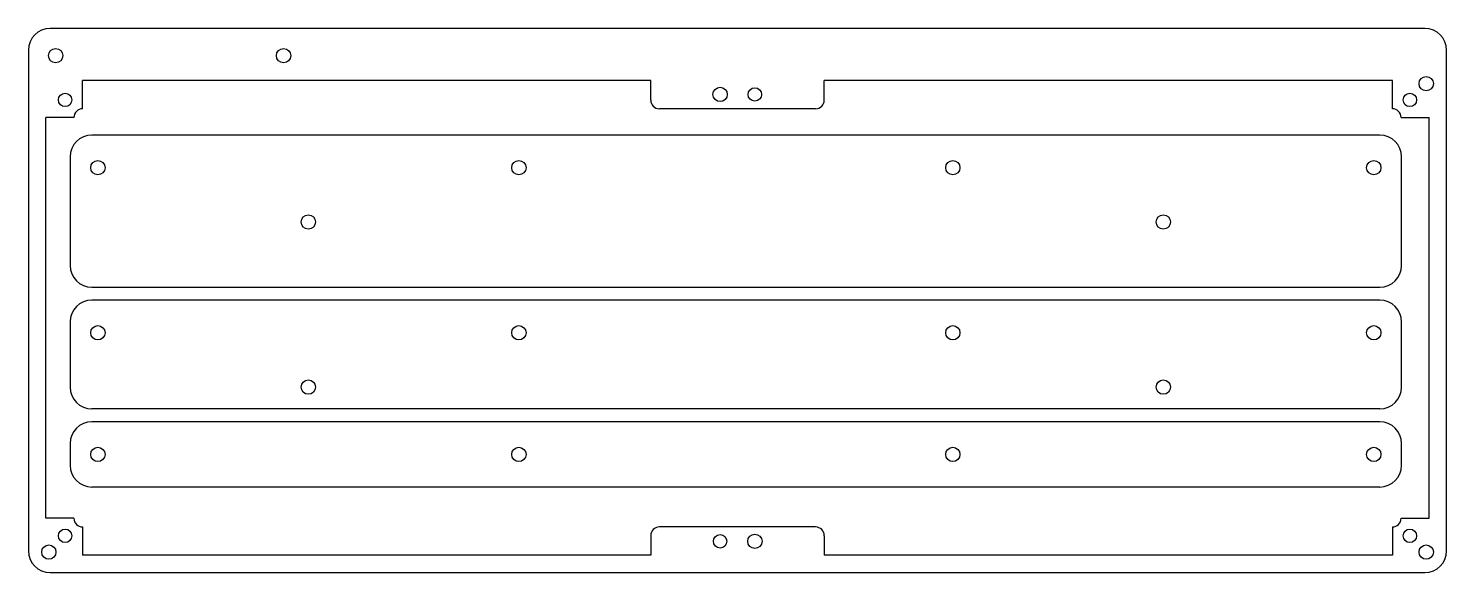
# Model space of a CAD drawing. Header units: millimetres. Extents: x 123 to 449, y 108 to 233.
import ezdxf

# ---------------------------------------------------------------- set-up
doc = ezdxf.new("R2010")
doc.units = ezdxf.units.MM
doc.layers.add('Sketch Geometry (ANSI)', color=7, linetype='Continuous', lineweight=25)

msp = doc.modelspace()

# ---------------------------------------------------------------- linework, layer by layer
for p, q in [((265.99, 221.3), (135.09, 221.3)), ((135.09, 214.8), (135.09, 221.3)), ((265.99, 216.8), (265.99, 221.3)), ((436.89, 221.3), (305.99, 221.3)), ((305.99, 216.8), (305.99, 221.3)), ((436.89, 214.8), (436.89, 221.3)), ((126.59, 120.55), (126.59, 212.8)), ((133.09, 212.8), (126.59, 212.8)), ((303.99, 214.8), (267.99, 214.8)), ((438.89, 212.8), (445.39, 212.8)), ((445.39, 120.55), (445.39, 212.8)), ((137.21, 173.75), (434.01, 173.75)), ((434.01, 145.75), (137.21, 145.75)), ((434.01, 127.75), (137.21, 127.75)), ((133.09, 120.55), (126.59, 120.55)), ((135.09, 118.55), (135.09, 112.05)), ((303.99, 118.55), (267.99, 118.55)), ((436.89, 118.55), (436.89, 112.05)), ((438.89, 120.55), (445.39, 120.55)), ((265.99, 116.55), (265.99, 112.05)), ((305.99, 116.55), (305.99, 112.05)), ((265.99, 112.05), (135.09, 112.05)), ((436.89, 112.05), (305.99, 112.05))]:
    msp.add_line(p, q)
for centre, radius in [((281.99, 218.1), 1.65), ((131.06, 216.84), 1.55), ((440.93, 216.84), 1.55), ((138.61, 201.25), 1.65), ((235.61, 201.25), 1.65), ((335.61, 201.25), 1.65), ((432.61, 201.25), 1.65), ((187.11, 188.75), 1.65), ((384.11, 188.75), 1.65), ((138.61, 163.25), 1.65), ((235.61, 163.25), 1.65), ((335.61, 163.25), 1.65), ((432.61, 163.25), 1.65), ((187.11, 150.75), 1.65), ((384.11, 150.75), 1.65), ((138.61, 135.25), 1.65), ((235.61, 135.25), 1.65), ((335.61, 135.25), 1.65), ((432.61, 135.25), 1.65), ((131.06, 116.52), 1.55), ((440.93, 116.52), 1.55), ((281.99, 115.25), 1.55)]:
    msp.add_circle(centre, radius)
for centre, radius, start, end in [((267.99, 216.8), 2, 180, 270), ((303.99, 216.8), 2, 270, 0), ((137.21, 178.75), 5, 180, 270), ((434.01, 178.75), 5, 270, 0), ((137.21, 150.75), 5, 180, 270), ((434.01, 150.75), 5, 270, 0), ((137.21, 132.75), 5, 180, 270), ((434.01, 132.75), 5, 270, 0), ((267.99, 116.55), 2, 90, 180), ((303.99, 116.55), 2, 0, 90)]:
    msp.add_arc(centre, radius, start, end)
at = {"layer": 'Sketch Geometry (ANSI)'}
for p, q in [((444.39, 233.3), (127.59, 233.3)), ((122.59, 228.3), (122.59, 113.05)), ((449.39, 113.05), (449.39, 228.3)), ((434.01, 208.75), (137.21, 208.75)), ((132.21, 203.75), (132.21, 178.75)), ((439.01, 178.75), (439.01, 203.75)), ((434.01, 170.75), (137.21, 170.75)), ((132.21, 165.75), (132.21, 150.75)), ((439.01, 150.75), (439.01, 165.75)), ((434.01, 142.75), (137.21, 142.75)), ((132.21, 137.75), (132.21, 132.75)), ((439.01, 132.75), (439.01, 137.75)), ((127.59, 108.05), (444.39, 108.05))]:
    msp.add_line(p, q, dxfattribs=at)
for centre, radius in [((128.87, 227.03), 1.65), ((181.4, 227.03), 1.65), ((444.68, 220.59), 1.65), ((289.99, 218.1), 1.55), ((127.31, 112.77), 1.65), ((289.99, 115.25), 1.65), ((444.68, 112.77), 1.65)]:
    msp.add_circle(centre, radius, dxfattribs=at)
for centre, radius, start, end in [((127.59, 228.3), 5, 90, 180), ((444.39, 228.3), 5, 0, 90), ((135.09, 212.8), 2, 90, 180), ((436.89, 212.8), 2, 0, 90), ((137.21, 203.75), 5, 90, 180), ((434.01, 203.75), 5, 0, 90), ((137.21, 165.75), 5, 90, 180), ((434.01, 165.75), 5, 0, 90), ((137.21, 137.75), 5, 90, 180), ((434.01, 137.75), 5, 0, 90), ((135.09, 120.55), 2, 180, 270), ((436.89, 120.55), 2, 270, 0), ((127.59, 113.05), 5, 180, 270), ((444.39, 113.05), 5, 270, 0)]:
    msp.add_arc(centre, radius, start, end, dxfattribs=at)

doc.saveas('drawing.dxf')
